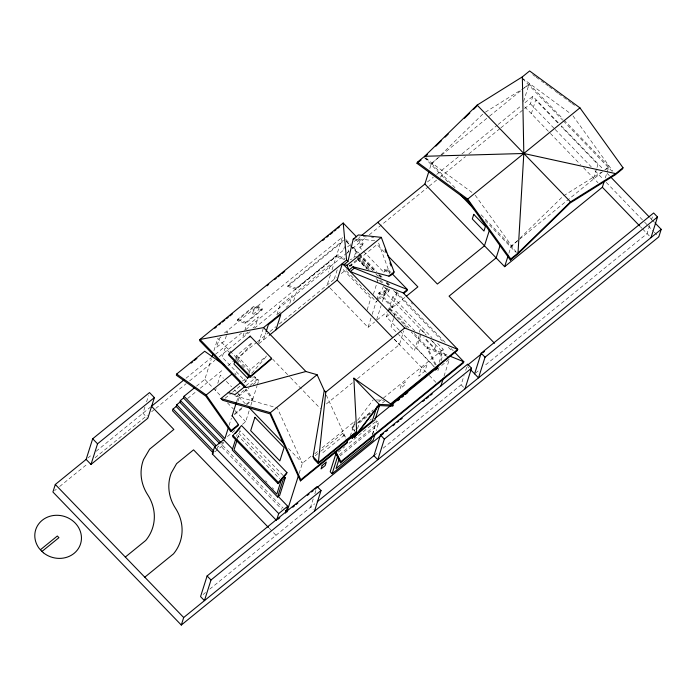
<?xml version="1.0" encoding="UTF-8"?>
<svg xmlns="http://www.w3.org/2000/svg" width="696" height="696" viewBox="0 0 696 696"><rect width="100%" height="100%" fill="white"/><g stroke="black" fill="none" stroke-linecap="round" stroke-linejoin="round"><path stroke-width="0.52" stroke-dasharray="3.48 2.61" d="M144.925 407.021L142.958 413.215L147.134 417.539M146.56 401.862L148.526 395.667M196.516 386.132L204.815 379.381L211.323 358.884M213.916 350.688L217.822 338.387L251.291 373.073M237.397 320.412L237.762 319.264L254.371 305.762L262.453 308.806L262.087 309.955L245.479 323.457L237.397 320.412L254.005 306.91L254.371 305.762M215.516 390.465L216.16 388.429M217.778 383.331L220.362 375.179L223.355 378.276M245.479 323.457L245.845 322.309L262.453 308.806M235.796 358.379L236.701 355.543L252.935 341.806M217.039 448.807L217.587 447.093L220.702 444.561M222.903 441.699L221.345 446.615L281.81 509.272M214.925 451.843L222.711 445.51L223.808 442.038M229.115 425.317L231.385 418.174M236.562 401.836L238.18 396.737L248.977 387.959M237.875 401.453L239.815 395.337L236.823 392.231M246.184 379.337L245.531 381.391L222.189 357.196L225.104 348.026L230.376 353.49M258.581 343.25L263.236 328.573M249.116 373.439L250.316 369.654L266.551 355.917M263.506 339.97L265.768 332.836M236.579 436.305L237.205 434.348M237.414 438.532L239.903 430.702L283.803 476.195M237.754 438.036L238.38 436.07L279.67 478.865M276.912 314.81L279.827 305.64L292.285 295.513L289.371 304.683M344.755 259.669L336.255 256.476L295.765 289.379L287.683 286.343L288.048 285.195L343.467 240.146M242.347 424.412L245.671 421.706L249.229 410.483M250.847 405.376L256.998 385.984M257.329 384.958L258.947 379.859L251.682 377.78M295.765 289.379L296.131 288.24L336.62 255.328L345.12 258.529M293.625 300.985L296.435 292.137L330.687 264.289L328.199 272.153M330.426 274.842L327.19 285.038L329.417 287.344M332.044 269.743L342.389 237.127L222.868 334.28M337.177 269.865L334.376 278.713L335.863 280.253M343.728 249.229L344.546 246.654M347.617 253.266L348.705 249.82L347.408 248.481M351.306 266.063L351.95 264.019M353.89 257.903L354.534 255.867L367.34 269.135M354.777 255.101L355.508 252.805L372.83 270.753M391.039 272.571L387.315 268.717L386.95 269.865L383.87 272.371L359.858 247.48L360.763 244.635L363.303 243.835L357.353 237.667M349.218 266.046L357.526 259.295L357.892 258.146L369.002 269.665M359.858 247.48L362.938 244.983L363.303 243.835M299.15 473.419L302.377 463.258L311.721 455.663M367.096 310.007L370.837 298.21L342.467 268.813M373.352 294.33L377.885 280.053M383.87 272.371L384.775 269.517L387.315 268.717M313.209 498.91L310.59 507.167L313.183 509.846M314.844 493.742L316.158 489.619M330.165 288.118L368.045 327.372L371.847 315.375M372.16 314.375L376.284 301.377M376.832 299.663L379.103 292.494L389.377 289.249L388.646 291.546L379.511 298.967M383.479 285.856L382.382 289.292L386.28 293.329L387.368 289.884L384.775 287.196M376.666 319.621L381.103 305.622M382.374 301.62L385.227 292.625L426.283 335.168M429.806 168.519L431.45 163.343L440.716 155.817M399.217 330.165L386.384 316.863L387.968 311.886M388.281 310.886L392.709 296.94L396.859 293.564L394.623 291.241M350.245 436.227L355.047 421.08L320.665 449.024M390.534 313.487L396.859 293.564M354.429 431.172L355.064 429.154M357.544 428.64L359.362 422.898L370.985 413.45M393.605 318.472L391.022 326.624L397.799 333.654M393.927 317.454L395.867 311.338L414.694 330.844M357.448 378.711L399.408 344.598L403.75 330.905M372.351 434.522L376.701 420.81L378.641 422.829L376.162 430.667M372.638 434.495L374.787 427.701L340.1 455.897M419.357 332.244L420.454 328.799L426.378 334.941M419.218 335.524L414.364 350.819L398.547 334.428M420.871 334.706L416.504 348.461L434.217 366.818M439.176 362.303L443.282 349.349L437.245 343.093M437.906 370.637L438.837 367.688M441.02 360.806L442.273 356.874L423.82 337.76M523.583 101.503L529.16 83.92L563.02 118.999M444.031 376.144L449.416 359.145L439.454 367.244M524.523 108.628L530.43 103.826L532.814 96.3L558.34 122.757M531.352 113.683L535.685 100.015L558.183 123.331M383.139 448.189L461.109 384.801L464.058 375.509M465.694 370.35L466.677 367.253M508.907 253.231L511.203 245.993L603.858 170.668M593.601 178.185L596.698 168.423M597.003 167.449L597.934 164.517L561.185 126.437M605.303 177.941L608.913 166.561L563.769 119.782M649.707 225.365L647.089 233.621L483.859 366.305M651.352 220.197L652.987 215.038M354.995 431.311L351.75 427.953L355.012 423.69M357.622 420.28L373.282 399.817M237.527 359.962L253.04 341.936M251.848 373.247L266.655 356.048M431.085 164.491L440.211 155.6M440.986 154.843L483.581 113.309M510.838 247.141L519.19 238.998M519.964 238.241L563.334 195.959L601.318 172.225M441.56 155.13L489.097 116.484M489.566 116.101L522.6 89.253M524.105 88.027L529.16 83.92M221.058 336.925L219.397 338.273L216.491 347.452L224.791 340.701L227.705 331.522L226.043 332.871M287.683 286.343L344.781 239.929M87.809 458.055L91.985 454.653M96.161 451.26L151.502 406.273M185.997 378.233L211.236 357.718M215.438 354.299L241.521 333.097M245.723 329.678L344.155 249.664M347.522 246.932L350.88 244.192M354.247 241.46L360.137 236.675M427.414 181.987L433.312 177.193M436.679 174.452L458.577 156.652M461.944 153.912L497.327 125.149M498.171 124.471L521.756 105.296M524.958 102.695L532.814 96.3M247.994 332.053L243.008 336.098L245.923 326.929L258.373 316.802L255.467 325.972L252.979 327.999M54.593 490.637L56.28 489.262M59.656 486.521L87.496 463.884M95.091 457.716L147.404 415.19M151.615 411.762L154.99 409.022M155.834 408.334L186.206 383.644M189.582 380.903L214.89 360.328M219.109 356.9L250.325 331.522M254.545 328.094L346.504 253.335M347.348 252.657L349.035 251.282M352.411 248.542L365.913 237.562M369.289 234.822L428.345 186.815M429.188 186.128L436.775 179.959M440.15 177.21L465.467 156.635M468.834 153.894L500.05 128.516M500.894 127.829L523.679 109.316M277.748 314.14L281.071 311.434M286.047 307.388L288.544 305.361M187.65 398.477L196.898 390.961M200.257 388.22L223.799 369.089M228.001 365.67L234.726 360.206M235.561 359.519L256.58 342.441M257.416 341.753L269.187 332.192M270.031 331.505L275.912 326.72M279.279 323.988L336.325 277.608M341.31 273.563L346.295 269.509M349.61 266.812L377.014 244.531L384.444 252.23M259.016 343.615L268.491 335.916M242.391 381.121L245.688 378.441M225.095 398.26L231.69 392.901M232.516 392.231L240.755 385.523M244.052 382.844L248.176 379.494M245.966 385.654L255.754 377.693L251.882 376.588M236.657 396.302L245.792 388.873M249.942 385.497L257.424 379.424L254.266 376.153M253.126 384.584L258.947 379.859M234.656 413.676L242.965 406.925M246.28 404.228L252.926 398.825L246.071 389.064M234.291 414.825L242.6 408.074M246.749 404.698L252.561 399.974L245.088 389.325M377.754 298.706L385.227 292.625M378.685 299.645L376.197 301.673L345.068 269.422M227.401 436.566L234.874 430.485M368.045 327.372L374.683 321.97M377.18 319.942L387.141 311.843M387.976 311.164L405.411 296.992M386.384 316.863L389.708 314.166M604.702 169.989L608.913 166.561M326.389 403.95L352.411 382.8M314.801 453.792L319.829 449.703M378.72 401.836L443.282 349.349M315.201 455.776L320.221 451.695M321.056 451.017L342.797 433.347L344.468 435.07L321.056 454.105M357.805 422.428L373.3 409.831M351.75 427.953L356.717 423.916M357.544 423.238L372.464 411.118M382.4 403.036L384.888 401.018M369.82 420.306L371.447 418.983M338.291 452.035L344.964 446.606M349.14 443.213L376.701 420.81M339.396 454.732L378.641 422.829M203.067 594.567L205.581 592.522M209.774 589.12L314.757 503.773M373.917 455.689L378.102 452.278M475.446 373.152L479.657 369.733M485.39 112.178L528.795 85.06M605.842 169.406L608.548 167.71M350.036 259.599L352.089 258.947M376.388 399.948L383.644 400.252M349.009 265.367L351.932 265.628L350.48 264.115M363.216 236.631L366.348 236.962M371.56 237.51L373.648 237.727M374.735 240.677L357.013 238.806L362.938 244.983M234.726 395.746L277.278 407.917L302.377 463.258M288.048 285.195L296.131 288.24M254.005 306.91L262.087 309.955M237.762 319.264L245.845 322.309M446.997 354.969L427.231 347L413.842 333.123M447.624 356.517L426.865 348.139L411.249 331.957M532.727 74.646L535.328 76.56M536.198 77.195L544.872 83.555M545.742 84.19L548.344 86.104M549.214 86.739L554.416 90.558M555.286 91.193L557.888 93.099M558.758 93.742L567.431 100.102M568.301 100.737L570.903 102.651M571.773 103.286L576.105 106.462M521.991 78.004L570.581 113.648M425.117 158.053L471.992 192.435M241.669 365.191L245.201 368.802M522.67 78.718L562.655 120.147M563.403 120.93L611.958 171.233M561.341 125.872L603.388 169.441M607.138 173.33L609.392 175.662M649.942 217.674L651.439 219.231M652.187 220.006L654.44 222.346M530.43 103.826L554.451 128.725M555.199 129.499L591.243 166.849M594.993 170.738L603.258 179.298M606.26 182.404L643.8 221.311M644.548 222.085L647.55 225.2M648.298 225.974L653.561 231.42M654.31 232.203L658.816 236.866M524.784 106.879L550.101 133.11M550.432 133.458L580.534 164.648M583.544 167.762L597.977 182.717M640.381 226.661L641.869 228.21M642.617 228.984L649.69 236.309M425.978 157.67L429.31 161.133M431.45 163.343L456.28 189.077M481.11 214.803L511.203 245.993M424.282 157.435L449.146 183.205M485.26 220.632L515.606 252.074M386.95 269.865L389.925 272.945M355.656 239.346L360.763 244.635M384.775 269.517L389.151 274.059M411.101 302.56L412.589 304.108M345.895 239.563L350.401 244.226M353.403 247.341L358.666 252.787M359.414 253.57L376.684 271.466M379.694 274.581L383.444 278.47M387.202 282.367L390.952 286.256M396.215 291.702L445.779 343.067M451.034 348.513L453.287 350.845M467.529 366.505L468.947 367.966M346.121 240.99L374.474 270.37M378.955 275.007L381.19 277.33M386.41 282.741L390.143 286.604M346.286 241.486L350.036 245.375M350.784 246.158L358.301 253.936M359.049 254.719L374.074 270.283M378.572 274.946L380.825 277.286M386.089 282.733L388.342 285.064M393.597 290.519L442.412 341.101M448.424 347.33L452.174 351.219M375.84 273.876L378.85 276.999M358.257 256.998L370.855 270.057M380.486 280.036L384.192 283.872M379.381 280.418L381.599 282.715M386.793 288.092L389.012 290.397L378.737 293.642L392.353 307.754L388.933 308.833L403.81 324.249M356.282 256.659L369.089 269.926M357.526 259.295L366.418 268.508M376.049 278.487L378.276 280.793M384.201 286.935L388.646 291.546M392.709 296.94L431.955 337.612M432.312 341.084L436.018 344.929L434.922 348.365L424.551 337.621M430.754 339.813L447.18 356.822M379.103 292.494L392.718 306.605L389.299 307.693L408.63 327.729M404.55 325.023L406.786 327.329M461.109 384.801L465.006 388.838M399.974 330.939L433.939 366.139M394.258 339.178L426.361 372.438M429.345 375.535L436.061 382.495M394.162 339.152L399.408 344.598M272.519 358.988L289.771 376.867M290.519 377.641L320.517 408.726M236.701 355.543L250.316 369.654M236.396 359.728L239.407 362.851M226.348 381.382L231.585 386.802M234.578 389.908L236.075 391.457M238.693 396.877L246.236 404.698M288.475 448.468L302.047 462.535M204.815 379.381L220.754 395.894M227.488 402.871L233.473 409.074M234.97 410.623L245.671 421.706M238.571 433.156L280.984 477.108M265.559 480.718L267.046 482.258M272.258 487.652L273.745 489.192M222.711 445.51L283.168 508.158M269.256 528.29L275.999 535.285M248.037 371.69L248.463 372.151M572.947 115.797L612.828 171.242M475.238 195.228L516.38 252.43M234.856 373.1L236.101 374.874M436.105 364.748L427.231 347L426.865 348.139L435.278 364.965M326.354 395.137L346.208 438.906M342.797 433.347L345.407 439.098M378.615 243.035L389.864 273.537M253.518 310.538L252.065 315.123L258.294 310.059L259.747 305.474L253.518 310.538M401.244 385.253L400.156 388.699L404.306 385.323L405.394 381.878L401.244 385.253M420.915 369.263L418.74 376.144L424.969 371.081L427.144 364.199L420.915 369.263"/><path stroke-width="1.04" d="M510.385 260.104L510.751 258.955L518.015 253.048L523.818 153.485L522.348 76.864L529.621 70.957L579.942 107.863L622.99 167.71L622.624 168.858L615.36 174.766L570.146 203.014L517.65 254.197L510.385 260.104L467.338 200.257L417.008 163.343L417.374 162.194L424.638 156.287L477.134 105.105L522.348 76.864M391.613 403.941L457.359 350.497L457.724 349.349L404.68 327.964L325.789 392.1L318.255 463.579L314.366 459.543L313.061 456.672L324.258 390.517L317.089 374.709L305.918 371.507L263.54 327.599L199.961 339.465L199.595 340.614L244.331 386.976L246.367 387.559L305.918 371.507M347.93 261.478L353.211 239.128L358.37 234.935L381.312 237.353L394.058 271.918L393.692 273.058L390.613 275.564L388.899 276.112L353.029 266.759L348.87 270.135L347.052 265.202L343.78 264.854L347.93 261.478L346.591 260.087L343.215 223.016L199.961 339.465L246.367 387.559M86.13 459.412L90.993 464.45L147.822 418.252L154.373 397.616L149.51 392.579L92.681 438.767L86.13 459.412L55.297 484.477L52.913 492.002L181.299 625.043L658.816 236.866L661.2 229.341L655.197 223.12M90.993 464.45L97.544 443.813L154.373 397.616M224.678 365.435L204.694 351.254L176.662 374.039L176.297 375.188L205.842 396.146L230.768 431.624L238.032 425.717L238.397 424.569L232.168 415.703M194.854 387.481L184.057 396.259L183.509 397.973L180.394 400.505L179.846 402.227L176.732 404.759L176.192 406.481L173.078 409.013L172.521 410.77L213.368 453.105L212.332 453.949L276.521 520.469M211.967 356.83L212.941 353.759M228.914 354.107L228.61 355.064L250.012 377.232L271.249 359.258L271.553 358.301L250.16 336.133L228.914 354.107L250.316 376.284L250.012 377.232M234.9 361.215L233.995 364.051L247.619 378.163L249.734 375.709M212.332 453.949L214.516 447.067L223.529 439.733L232.49 449.016M249.855 337.082L250.16 336.133M228.471 427.361L224.904 438.584L184.057 396.259M232.029 416.13L236.24 402.862M247.619 378.163L248.82 374.378M230.768 431.624L231.133 430.476L238.397 424.569M232.995 435.461L232.629 436.61L278.026 483.642L286.561 473.724L286.926 472.575L241.538 425.543L232.995 435.461L278.383 482.493L278.026 483.642M266.09 331.809L268.351 324.675L280.81 314.548L275.964 329.843M235.648 439.246L232.229 450.016L277.617 497.048L279.696 495.361L285.29 477.734L283.803 476.195M237.136 440.002L234.013 449.833L276.808 494.177L281.175 480.414M181.299 625.043L183.683 617.517L661.2 229.341M207.103 575.966L200.552 596.611L204.441 600.639L210.992 580.003L321.03 490.55L317.141 486.521L207.103 575.966L210.992 580.003M269.317 335.246L337.16 280.088L342.441 263.462L404.68 327.964M277.617 497.048L283.211 479.422L285.29 477.734M276.834 519.486L278.704 513.587L287.726 506.253L278.017 496.204M285.543 513.135L287.726 506.253M298.506 475.446L286.9 512.03L285.412 510.481M240.738 382.461L220.954 398.538L222.624 400.27L270.013 413.824L300.428 480.901L300.794 479.753L347.513 441.777L346.643 439.863M314.479 511.195L321.03 490.55M332.131 473.724L337.725 456.089L335.785 454.079L330.191 471.705L332.131 473.724L373.056 440.455L375.231 433.599M361.824 235.309L424.882 184.04L428.823 171.625M339.178 458.812L336.098 468.512L370.785 440.316L372.021 436.435M334.976 451.748L340.518 462.814L340.875 461.674L463.806 361.746L454.793 352.402M347.513 441.777L347.147 442.926L300.428 480.901M350.888 436.897L352.185 438.236L353.464 434.2M354.038 434.922L353.681 436.07L354.682 437.105L378.824 405.559L392.77 406.151L393.127 405.002L392.126 403.958L390.621 403.897L353.864 378.172L356.648 431.511L354.038 434.922L355.047 435.966L354.682 437.105M379.511 405.542L375.022 419.671L356.265 434.922M317.254 501.746L373.917 455.689L380.46 435.043L467.66 364.165L471.549 368.193L465.006 388.838M471.549 368.193L384.349 439.08L377.806 459.717L373.917 455.689M438.228 365.287L437.14 368.697L435.47 370.063M489.323 230.489L484.468 245.784L437.384 284.055L377.806 222.311M440.855 386.141L443.395 378.137M500.024 245.645L496.144 257.877L449.059 296.148L494.517 343.259M424.882 184.04L504.643 266.681L508.254 255.301M474.611 373.83L481.153 353.194L653.64 212.976L657.529 217.004L650.986 237.649M657.529 217.004L485.042 357.222L478.5 377.867L471.07 370.168M504.643 266.681L602.353 187.259L604.319 181.047M355.047 435.966L379.19 404.411L393.127 405.002M235.265 433.556L239.859 428.214M278.383 482.493L286.926 472.575M425.822 155.93L427.361 154.425M435.861 146.151L441.264 140.879M445.118 137.112L448.207 134.102M464.423 118.294L469.826 113.03M473.68 109.263L476.769 106.253M518.015 253.048L570.502 201.866L615.725 173.617L622.99 167.71M250.316 376.284L271.553 358.301M417.008 163.343L421.045 160.063M214.76 328.286L216.447 326.911M218.979 324.858L220.658 323.492M222.346 322.118L224.878 320.064M226.557 318.69L228.245 317.324M229.932 315.958L232.455 313.896M267.012 285.812L268.691 284.447M274.589 279.644L276.277 278.278M277.965 276.904L280.488 274.85M282.176 273.485L284.707 271.431M322.622 240.599L324.31 239.233M326.842 237.179L328.521 235.805M330.209 234.439L332.74 232.386M334.419 231.011L336.107 229.645M337.795 228.271L339.474 226.905M191.139 363.121L192.783 361.781M194.436 360.441L196.907 358.431M184.309 379.607L151.502 406.273L173.869 429.458L149.649 449.146L143.541 459.543A44.735 40.612 17.6 0 0 147.7 494.795A44.735 40.612 17.6 0 1 145.742 540.453L125.324 557.052M263.54 327.599L346.591 260.087M347.052 265.202L381.312 237.353M403.724 293.381L407.038 290.684L407.404 289.536L354.368 268.151L350.219 271.527L403.254 292.912L457.724 349.349L390.621 403.897M176.662 374.039L206.199 394.997L231.759 374.222M417.374 162.194L467.695 199.108L579.942 107.863M40.351 549.805L57.324 536.016L58.925 537.669L41.951 551.467M244.957 386.471L234.996 394.571L228.218 392.631M388.899 276.112L394.058 271.918M403.254 292.912L407.404 289.536L392.527 274.111M406.246 296.313L417.87 286.865L387.42 255.31M220.954 398.538L270.379 412.676L317.089 374.709M144.777 577.202L173.495 553.859A44.735 40.612 17.6 0 0 175.453 508.202A44.735 40.612 17.6 0 1 171.294 472.949L176.601 463.64L193.558 449.851L268.508 527.516M376.562 407.177L379.015 405.194M375.779 408.421L379.085 405.733M374.309 410.753L375.97 409.396L372.334 420.871L355.726 434.365M356.648 431.511L318.62 462.431L313.061 456.672M318.255 463.579L356.291 432.66M347.069 441.073L352.089 436.984M374.7 418.609L437.506 367.549M397.781 400.696L399.46 399.33M401.975 397.294L403.645 395.928M405.324 394.571L407.83 392.527M352.185 438.236L354.629 436.253M340.518 462.814L463.44 362.894L463.806 361.746L449.964 356.161M278.165 519.138L279.801 517.807M292.781 507.253L294.46 505.888M296.139 504.522L297.818 503.156M307.371 495.395L309.05 494.03M311.564 491.985L313.243 490.619M314.923 489.253L383.452 433.547M385.967 431.503L387.646 430.137M393.005 425.778L394.684 424.412M397.199 422.368L398.878 421.002M400.557 419.636L402.236 418.27M422.907 401.47L424.586 400.104M426.265 398.738L428.788 396.694M430.572 395.241L432.233 393.892M467.668 365.087L481.093 354.168M482.772 352.811L484.451 351.445M353.211 239.128L354.925 238.589M424.638 156.287L523.818 153.485L615.725 173.617M610.897 177.219L649.185 216.9M602.353 187.259L639.633 225.895M477.134 105.105L570.502 201.866M464.554 197.655L469.826 203.11M460.43 194.897L473.976 208.93M481.153 353.194L485.042 357.222M343.215 223.016L356.604 236.892M353.029 266.759L354.368 268.151M337.16 280.088L392.657 337.603M353.864 378.172L379.19 404.411M380.46 435.043L384.349 439.08M324.258 390.517L325.789 392.1M249.246 407.821L283.951 443.778M183.509 397.973L224.364 440.307M180.394 400.505L221.25 442.839M179.846 402.227L219.953 443.787M176.732 404.759L216.099 445.553M176.192 406.481L215.551 447.276M214.516 447.067L278.704 513.587M173.078 409.013L213.924 451.339M92.681 438.767L97.544 443.813M55.297 484.477L183.683 617.517M467.695 199.108L510.751 258.955M206.199 394.997L231.133 430.476M335.803 451.521L340.875 461.674M270.379 412.676L300.794 479.753M385.071 249.681L386.193 252.735M389.943 262.897L391.065 265.95M254.919 417.313L250.673 430.694L279.853 460.926L284.099 447.545L254.919 417.313M322.152 465.476L321.056 468.913L325.215 465.537L326.302 462.1L322.152 465.476M473.758 214.368L472.306 218.953L483.972 231.046L485.425 226.461L473.758 214.368M43.326 552.72L39.159 548.404A23.525 21.358 17.6 0 1 53.818 515.458A23.525 21.358 17.6 0 1 80.727 543.341A23.525 21.358 17.6 0 1 43.326 552.72"/></g></svg>
